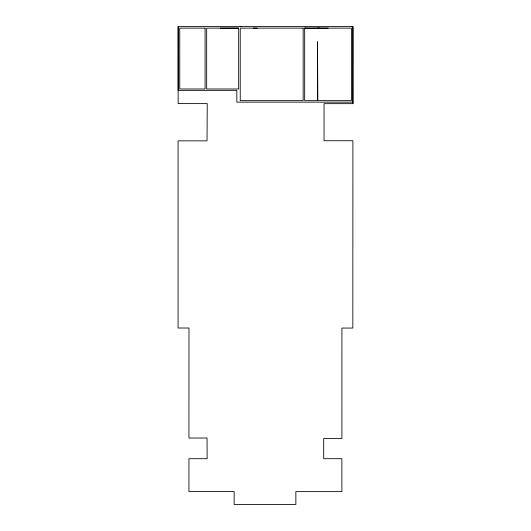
<?xml version="1.0" encoding="UTF-8"?>
<svg xmlns="http://www.w3.org/2000/svg" width="531" height="531" viewBox="0 0 531 531"><rect width="100%" height="100%" fill="white"/><g stroke="black" fill="none" stroke-linecap="round" stroke-linejoin="round"><path stroke-width="0.8" d="M178.17 26.55L178.144 103.611L207.243 103.618L207.037 140.854L178.071 140.854L178.071 328.012L188.983 328.012L188.943 438.022L207.037 438.022L207.13 458.711L188.943 458.711L188.93 491.567L234.151 491.58L234.151 504.43L295.86 504.45L295.86 491.613L341.871 491.613L341.884 458.698L323.698 458.691L323.704 438.447L341.891 438.453L341.924 328.065L352.836 328.065L352.896 140.748L324.043 140.735L324.056 103.658L352.929 103.658L352.929 26.603L178.17 26.55L178.17 90.356L236.819 90.356L236.819 102.144L352.903 102.144M352.896 103.658L352.929 26.603L351.389 26.603M305.564 28.136L304.668 28.136L304.668 100.638L317.505 100.638L317.505 41.743L317.83 100.638L351.389 100.638L351.389 28.136L304.668 28.136L328.165 28.143M317.505 28.143L319.509 28.136M220.398 28.136L238.665 28.136L238.665 88.982L206.665 88.982L206.665 28.136L238.665 28.136M253.314 28.136L257.283 28.136M240.238 26.57L241.373 26.57M205.085 28.136L179.757 28.136L179.757 88.982L205.085 88.982L205.085 28.136M303.155 28.136L240.238 28.136L240.238 100.638L303.155 100.638L303.155 28.136"/></g></svg>
